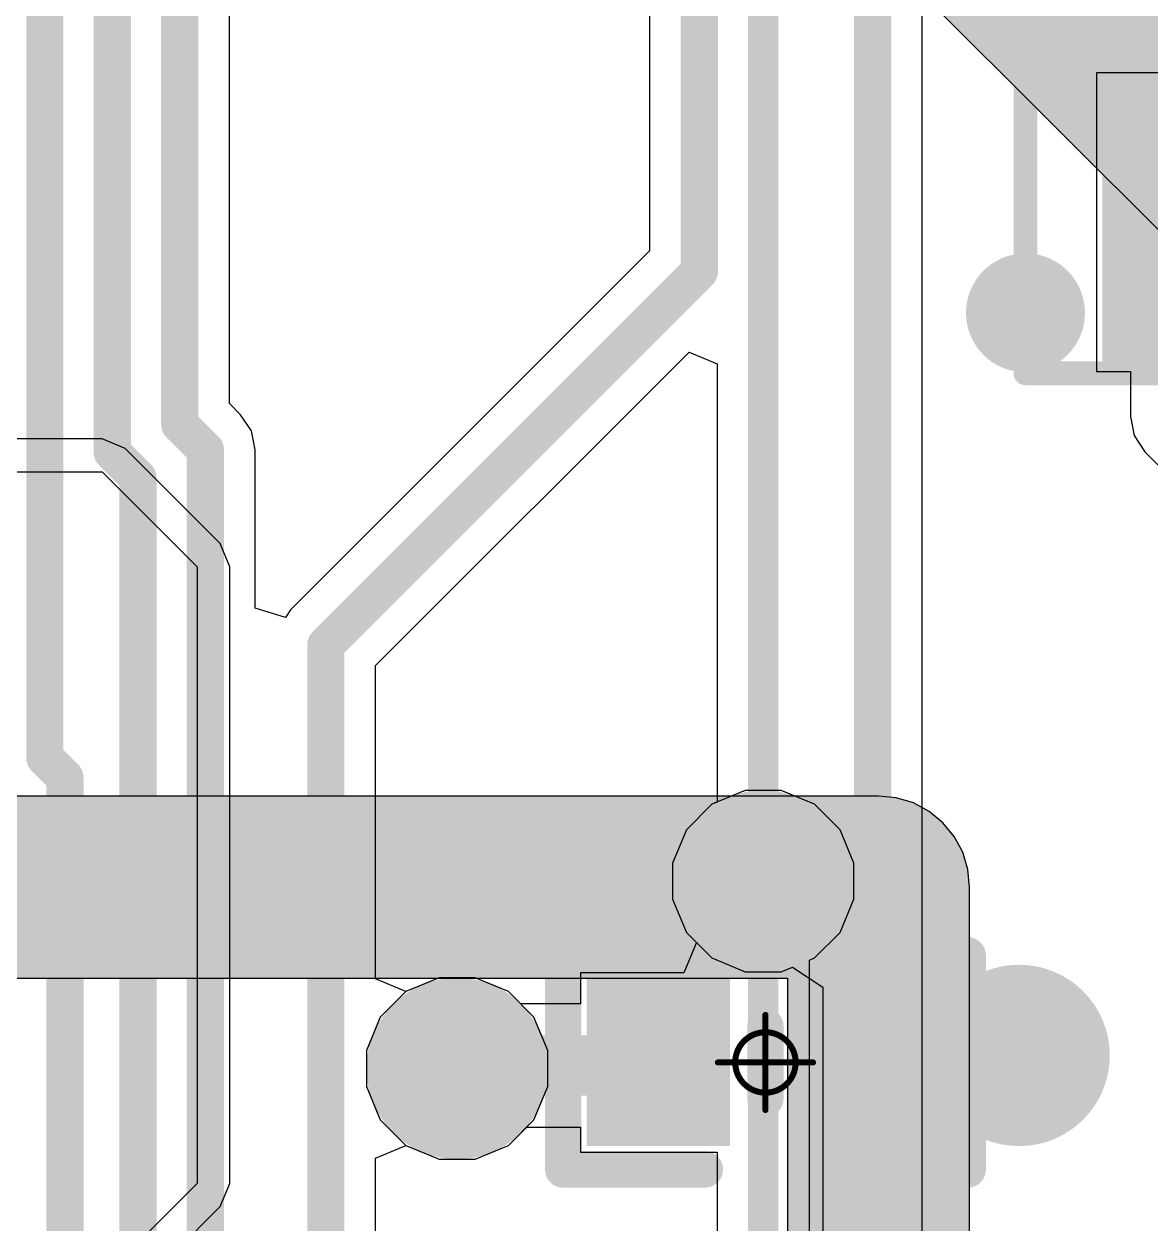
# Model space of a CAD drawing. Header units: inches. Extents: x -0.16 to 1.47, y -0.24 to 2.31.
# Drawn here: x 0.0952 to 0.2816, y 1.2151 to 1.4136 of the extents above; entities that cross this region are included whole.
import ezdxf

# ---------------------------------------------------------------- set-up
doc = ezdxf.new("R2010")
doc.units = ezdxf.units.IN
doc.header["$MEASUREMENT"] = 0
for name, color, linetype in [('Bottom Layer', 5, 'Continuous'), ('Bottom Solder', 6, 'Continuous'), ('GND', 76, 'Continuous'), ('Mechanical 13', 56, 'Continuous'), ('Mechanical 15', 56, 'Continuous'), ('POWER', 16, 'Continuous'), ('Top Layer', 1, 'Continuous'), ('Top Overlay', 2, 'Continuous'), ('Top Paste', 8, 'Continuous'), ('Top Solder', 216, 'Continuous'), ('Via Holes', 16, 'Continuous')]:
    doc.layers.add(name, color=color, linetype=linetype)

# ---------------------------------------------------------------- blocks, each defined once
blk = doc.blocks.new('SOT23_3L_14')
at = {"layer": 'Top Layer'}
for points in [[(0.00886, 0.02461), (-0.00886, 0.02461), (-0.00886, 0.06398), (0.00886, 0.06398)], [(-0.02854, -0.06469), (-0.04626, -0.06469), (-0.04626, -0.02531), (-0.02854, -0.02531)], [(0.04626, -0.06469), (0.02854, -0.06469), (0.02854, -0.02531), (0.04626, -0.02531)]]:
    blk.add_hatch(color=1, dxfattribs=at).paths.add_polyline_path(points)
at = {"layer": 'Top Paste'}
for points in [[(0.00886, 0.02461), (-0.00886, 0.02461), (-0.00886, 0.06398), (0.00886, 0.06398)], [(-0.02854, -0.06469), (-0.04626, -0.06469), (-0.04626, -0.02531), (-0.02854, -0.02531)], [(0.04626, -0.06469), (0.02854, -0.06469), (0.02854, -0.02531), (0.04626, -0.02531)]]:
    blk.add_hatch(color=8, dxfattribs=at).paths.add_polyline_path(points)
at = {"layer": 'Top Solder'}
for points in [[(0.01286, 0.02061), (-0.01286, 0.02061), (-0.01286, 0.06798), (0.01286, 0.06798)], [(-0.02454, -0.06869), (-0.05026, -0.06869), (-0.05026, -0.02131), (-0.02454, -0.02131)], [(0.05026, -0.06869), (0.02454, -0.06869), (0.02454, -0.02131), (0.05026, -0.02131)]]:
    blk.add_hatch(color=216, dxfattribs=at).paths.add_polyline_path(points)
at = {"layer": 'Mechanical 13'}
for points in [[(-0.05906, -0.02559, 0.00394, 0.00394, 0), (-0.05906, 0.02559, 0.00394, 0.00394, 0)], [(-0.05906, 0.02559, 0.00394, 0.00394, 0), (0.05906, 0.02559, 0.00394, 0.00394, 0)], [(0.05906, -0.02559, 0.00394, 0.00394, 0), (0.05906, 0.02559, 0.00394, 0.00394, 0)], [(-0.05906, -0.02559, 0.00394, 0.00394, 0), (0.05906, -0.02559, 0.00394, 0.00394, 0)]]:
    blk.add_lwpolyline(points, format="xyseb", dxfattribs=at)
for points in [[(-0.06004, 0.02559, 0.00197, 0.00197, 1), (-0.05807, 0.02559, 0.00197, 0.00197, 1)], [(-0.06004, 0.02559, 0.00197, 0.00197, 1), (-0.05807, 0.02559, 0.00197, 0.00197, 1)], [(0.05807, 0.02559, 0.00197, 0.00197, 1), (0.06004, 0.02559, 0.00197, 0.00197, 1)], [(0.05807, 0.02559, 0.00197, 0.00197, 1), (0.06004, 0.02559, 0.00197, 0.00197, 1)], [(-0.06004, -0.02559, 0.00197, 0.00197, 1), (-0.05807, -0.02559, 0.00197, 0.00197, 1)], [(-0.06004, -0.02559, 0.00197, 0.00197, 1), (-0.05807, -0.02559, 0.00197, 0.00197, 1)], [(0.05807, -0.02559, 0.00197, 0.00197, 1), (0.06004, -0.02559, 0.00197, 0.00197, 1)], [(0.05807, -0.02559, 0.00197, 0.00197, 1), (0.06004, -0.02559, 0.00197, 0.00197, 1)]]:
    blk.add_lwpolyline(points, format="xyseb", close=True, dxfattribs=at)
at = {"layer": 'Mechanical 15'}
for points in [[(-0.06299, -0.07, 0.00394, 0.00394, 0), (-0.06299, 0.07, 0.00394, 0.00394, 0)], [(-0.06299, 0.07, 0.00394, 0.00394, 0), (0.06299, 0.07, 0.00394, 0.00394, 0)], [(0.06299, -0.07, 0.00394, 0.00394, 0), (0.06299, 0.07, 0.00394, 0.00394, 0)], [(0, -0.01969, 0.00197, 0.00197, 0), (0, 0.01969, 0.00197, 0.00197, 0)], [(-0.01969, 0, 0.00197, 0.00197, 0), (0.01969, 0, 0.00197, 0.00197, 0)], [(-0.06299, -0.07, 0.00394, 0.00394, 0), (0.06299, -0.07, 0.00394, 0.00394, 0)]]:
    blk.add_lwpolyline(points, format="xyseb", dxfattribs=at)
for points in [[(-0.06398, 0.07, 0.00197, 0.00197, 1), (-0.06201, 0.07, 0.00197, 0.00197, 1)], [(-0.06398, 0.07, 0.00197, 0.00197, 1), (-0.06201, 0.07, 0.00197, 0.00197, 1)], [(0.06201, 0.07, 0.00197, 0.00197, 1), (0.06398, 0.07, 0.00197, 0.00197, 1)], [(0.06201, 0.07, 0.00197, 0.00197, 1), (0.06398, 0.07, 0.00197, 0.00197, 1)], [(-0.00049, 0.01969, 0.000984, 0.000984, 1), (0.00049, 0.01969, 0.000984, 0.000984, 1)], [(0.01378, 0, 0.00197, 0.00197, 1), (-0.01378, 0, 0.00197, 0.00197, 1)], [(-0.02018, 0, 0.000984, 0.000984, 1), (-0.01919, 0, 0.000984, 0.000984, 1)], [(-0.01427, 0, 0.000984, 0.000984, 1), (-0.01329, 0, 0.000984, 0.000984, 1)], [(0.01329, 0, 0.000984, 0.000984, 1), (0.01427, 0, 0.000984, 0.000984, 1)], [(0.01919, 0, 0.000984, 0.000984, 1), (0.02018, 0, 0.000984, 0.000984, 1)], [(-0.00049, -0.01969, 0.000984, 0.000984, 1), (0.00049, -0.01969, 0.000984, 0.000984, 1)], [(-0.06398, -0.07, 0.00197, 0.00197, 1), (-0.06201, -0.07, 0.00197, 0.00197, 1)], [(-0.06398, -0.07, 0.00197, 0.00197, 1), (-0.06201, -0.07, 0.00197, 0.00197, 1)], [(0.06201, -0.07, 0.00197, 0.00197, 1), (0.06398, -0.07, 0.00197, 0.00197, 1)], [(0.06201, -0.07, 0.00197, 0.00197, 1), (0.06398, -0.07, 0.00197, 0.00197, 1)]]:
    blk.add_lwpolyline(points, format="xyseb", close=True, dxfattribs=at)
at = {"layer": 'Top Overlay'}
for points in [[(-0.05906, 0.02756, 0.00787, 0.00787, 0), (-0.02756, 0.02756, 0.00787, 0.00787, 0)], [(-0.05906, -0.01181, 0.00787, 0.00787, 0), (-0.05906, 0.02756, 0.00787, 0.00787, 0)], [(0.02756, 0.02756, 0.00787, 0.00787, 0), (0.05906, 0.02756, 0.00787, 0.00787, 0)], [(0.05906, -0.01181, 0.00787, 0.00787, 0), (0.05906, 0.02756, 0.00787, 0.00787, 0)]]:
    blk.add_lwpolyline(points, format="xyseb", dxfattribs=at)
for points in [[(-0.06102, 0.02756, 0.00394, 0.00394, 1), (-0.05709, 0.02756, 0.00394, 0.00394, 1)], [(-0.06102, 0.02756, 0.00394, 0.00394, 1), (-0.05709, 0.02756, 0.00394, 0.00394, 1)], [(-0.02953, 0.02756, 0.00394, 0.00394, 1), (-0.02559, 0.02756, 0.00394, 0.00394, 1)], [(0.02559, 0.02756, 0.00394, 0.00394, 1), (0.02953, 0.02756, 0.00394, 0.00394, 1)], [(0.05709, 0.02756, 0.00394, 0.00394, 1), (0.06102, 0.02756, 0.00394, 0.00394, 1)], [(0.05709, 0.02756, 0.00394, 0.00394, 1), (0.06102, 0.02756, 0.00394, 0.00394, 1)], [(-0.06102, -0.01181, 0.00394, 0.00394, 1), (-0.05709, -0.01181, 0.00394, 0.00394, 1)], [(0.05709, -0.01181, 0.00394, 0.00394, 1), (0.06102, -0.01181, 0.00394, 0.00394, 1)], [(-0.05807, -0.06, 0.00984, 0.00984, 1), (-0.06791, -0.06, 0.00984, 0.00984, 1)], [(-0.07037, -0.06, 0.00492, 0.00492, 1), (-0.06545, -0.06, 0.00492, 0.00492, 1)], [(-0.06053, -0.06, 0.00492, 0.00492, 1), (-0.05561, -0.06, 0.00492, 0.00492, 1)]]:
    blk.add_lwpolyline(points, format="xyseb", close=True, dxfattribs=at)
blk = doc.blocks.new('C_0402_L_19')
at = {"layer": 'Top Layer'}
for points in [[(-0.02559, 0.00984), (-0.00984, 0.00984), (-0.00984, -0.00984), (-0.02559, -0.00984)], [(0.00984, 0.00984), (0.02559, 0.00984), (0.02559, -0.00985), (0.00984, -0.00985)]]:
    blk.add_hatch(color=1, dxfattribs=at).paths.add_polyline_path(points)
at = {"layer": 'Top Paste'}
for points in [[(-0.02559, 0.00984), (-0.00984, 0.00984), (-0.00984, -0.00984), (-0.02559, -0.00984)], [(0.00984, 0.00984), (0.02559, 0.00984), (0.02559, -0.00985), (0.00984, -0.00985)]]:
    blk.add_hatch(color=8, dxfattribs=at).paths.add_polyline_path(points)
at = {"layer": 'Top Solder'}
for points in [[(-0.02959, 0.01384), (-0.00584, 0.01384), (-0.00584, -0.01384), (-0.02959, -0.01384)], [(0.00584, 0.01384), (0.02959, 0.01384), (0.02959, -0.01385), (0.00584, -0.01385)]]:
    blk.add_hatch(color=216, dxfattribs=at).paths.add_polyline_path(points)
at = {"layer": 'Mechanical 15'}
for points in [[(0, 0.00787, 0.001, 0.001, 0), (0, -0.00787, 0.001, 0.001, 0)], [(0.00787, 0, 0.001, 0.001, 0), (-0.00787, 0, 0.001, 0.001, 0)]]:
    blk.add_lwpolyline(points, format="xyseb", dxfattribs=at)
for points in [[(-0.00025, 0.00787, 0.0005, 0.0005, 1), (0.00025, 0.00787, 0.0005, 0.0005, 1)], [(0.005, 0, 0.001, 0.001, 1), (-0.005, 0, 0.001, 0.001, 1)], [(-0.00812, 0, 0.0005, 0.0005, 1), (-0.00762, 0, 0.0005, 0.0005, 1)], [(-0.00525, 0, 0.0005, 0.0005, 1), (-0.00475, 0, 0.0005, 0.0005, 1)], [(0.00475, 0, 0.0005, 0.0005, 1), (0.00525, 0, 0.0005, 0.0005, 1)], [(0.00762, 0, 0.0005, 0.0005, 1), (0.00812, 0, 0.0005, 0.0005, 1)], [(-0.00025, -0.00787, 0.0005, 0.0005, 1), (0.00025, -0.00787, 0.0005, 0.0005, 1)]]:
    blk.add_lwpolyline(points, format="xyseb", close=True, dxfattribs=at)
at = {"layer": 'Top Overlay'}
for points in [[(-0.01, 0.01771, 0.006, 0.006, 0), (-0.03346, 0.01771, 0.006, 0.006, 0)], [(-0.03346, 0.01771, 0.006, 0.006, 0), (-0.03346, -0.01771, 0.006, 0.006, 0)], [(0.03346, 0.01771, 0.006, 0.006, 0), (0.01, 0.01771, 0.006, 0.006, 0)], [(0.03346, 0.01771, 0.006, 0.006, 0), (0.03346, -0.01772, 0.006, 0.006, 0)], [(0, 0.006, 0.006, 0.006, 0), (0, -0.006, 0.006, 0.006, 0)], [(-0.01, -0.01771, 0.006, 0.006, 0), (-0.03346, -0.01771, 0.006, 0.006, 0)], [(-0.03345, -0.01772, 0.006, 0.006, 0), (-0.03346, -0.01771, 0.006, 0.006, 0)], [(0.03346, -0.01771, 0.006, 0.006, 0), (0.01, -0.01771, 0.006, 0.006, 0)]]:
    blk.add_lwpolyline(points, format="xyseb", dxfattribs=at)
for points in [[(-0.03496, 0.01771, 0.003, 0.003, 1), (-0.03196, 0.01771, 0.003, 0.003, 1)], [(-0.03496, 0.01771, 0.003, 0.003, 1), (-0.03196, 0.01771, 0.003, 0.003, 1)], [(-0.0115, 0.01771, 0.003, 0.003, 1), (-0.0085, 0.01771, 0.003, 0.003, 1)], [(0.0085, 0.01771, 0.003, 0.003, 1), (0.0115, 0.01771, 0.003, 0.003, 1)], [(0.03196, 0.01771, 0.003, 0.003, 1), (0.03496, 0.01771, 0.003, 0.003, 1)], [(0.03196, 0.01771, 0.003, 0.003, 1), (0.03496, 0.01771, 0.003, 0.003, 1)], [(-0.0015, 0.006, 0.003, 0.003, 1), (0.0015, 0.006, 0.003, 0.003, 1)], [(-0.0015, -0.006, 0.003, 0.003, 1), (0.0015, -0.006, 0.003, 0.003, 1)], [(-0.03496, -0.01771, 0.003, 0.003, 1), (-0.03196, -0.01771, 0.003, 0.003, 1)], [(-0.03496, -0.01771, 0.003, 0.003, 1), (-0.03196, -0.01771, 0.003, 0.003, 1)], [(-0.03496, -0.01771, 0.003, 0.003, 1), (-0.03196, -0.01771, 0.003, 0.003, 1)], [(-0.03495, -0.01772, 0.003, 0.003, 1), (-0.03195, -0.01772, 0.003, 0.003, 1)], [(-0.0115, -0.01771, 0.003, 0.003, 1), (-0.0085, -0.01771, 0.003, 0.003, 1)], [(0.0085, -0.01771, 0.003, 0.003, 1), (0.0115, -0.01771, 0.003, 0.003, 1)], [(0.03196, -0.01771, 0.003, 0.003, 1), (0.03496, -0.01771, 0.003, 0.003, 1)], [(0.03196, -0.01772, 0.003, 0.003, 1), (0.03496, -0.01772, 0.003, 0.003, 1)]]:
    blk.add_lwpolyline(points, format="xyseb", close=True, dxfattribs=at)

msp = doc.modelspace()

# ---------------------------------------------------------------- hatches: boundary and pattern name
at = {"layer": 'Bottom Layer'}
h = msp.add_hatch(color=5, dxfattribs=at)
edge = h.paths.add_edge_path()
edge.add_arc((0.21743, 1.27178), 0.01, 0, 360)
h = msp.add_hatch(color=5, dxfattribs=at)
edge = h.paths.add_edge_path()
edge.add_arc((0.25975, 1.24294), 0.01, 0, 360)
h = msp.add_hatch(color=5, dxfattribs=at)
edge = h.paths.add_edge_path()
edge.add_arc((0.16679, 1.24078), 0.01, 0, 360)
at = {"layer": 'Bottom Solder'}
h = msp.add_hatch(color=6, dxfattribs=at)
edge = h.paths.add_edge_path()
edge.add_arc((0.21743, 1.27178), 0.014, 0, 360)
h = msp.add_hatch(color=6, dxfattribs=at)
edge = h.paths.add_edge_path()
edge.add_arc((0.25975, 1.24294), 0.014, 0, 360)
h = msp.add_hatch(color=6, dxfattribs=at)
edge = h.paths.add_edge_path()
edge.add_arc((0.16679, 1.24078), 0.014, 0, 360)
at = {"layer": 'GND'}
h = msp.add_hatch(color=76, dxfattribs=at)
edge = h.paths.add_edge_path()
edge.add_arc((0.21743, 1.27178), 0.015, 0, 360)
h = msp.add_hatch(color=76, dxfattribs=at)
edge = h.paths.add_edge_path()
edge.add_arc((0.16679, 1.24078), 0.015, 0, 360)
at = {"layer": 'POWER'}
h = msp.add_hatch(color=16, dxfattribs=at)
edge = h.paths.add_edge_path()
edge.add_arc((0.21743, 1.27178), 0.015, 0, 360)
h = msp.add_hatch(color=16, dxfattribs=at)
edge = h.paths.add_edge_path()
edge.add_arc((0.25975, 1.24294), 0.015, 0, 360)
at = {"layer": 'Top Layer'}
h = msp.add_hatch(color=1, dxfattribs=at)
edge = h.paths.add_edge_path()
edge.add_arc((0.21743, 1.27178), 0.01, 0, 360)
h = msp.add_hatch(color=1, dxfattribs=at)
edge = h.paths.add_edge_path()
edge.add_arc((0.25975, 1.24294), 0.01, 0, 360)
h = msp.add_hatch(color=1, dxfattribs=at)
edge = h.paths.add_edge_path()
edge.add_arc((0.16679, 1.24078), 0.01, 0, 360)
at = {"layer": 'Top Solder'}
h = msp.add_hatch(color=216, dxfattribs=at)
edge = h.paths.add_edge_path()
edge.add_arc((0.21743, 1.27178), 0.014, 0, 360)
h = msp.add_hatch(color=216, dxfattribs=at)
edge = h.paths.add_edge_path()
edge.add_arc((0.25975, 1.24294), 0.014, 0, 360)
h = msp.add_hatch(color=216, dxfattribs=at)
edge = h.paths.add_edge_path()
edge.add_arc((0.16679, 1.24078), 0.014, 0, 360)
at = {"layer": 'Via Holes'}
h = msp.add_hatch(color=7, dxfattribs=at)
edge = h.paths.add_edge_path()
edge.add_arc((0.21743, 1.27178), 0.005, 0, 360)
h = msp.add_hatch(color=7, dxfattribs=at)
edge = h.paths.add_edge_path()
edge.add_arc((0.25975, 1.24294), 0.005, 0, 360)
h = msp.add_hatch(color=7, dxfattribs=at)
edge = h.paths.add_edge_path()
edge.add_arc((0.16679, 1.24078), 0.005, 0, 360)

# ---------------------------------------------------------------- linework, layer by layer
at = {"layer": 'Bottom Layer'}
for p, q in [((0.12916, 1.35076), (0.12916, 1.57394)), ((0.19861, 1.54781), (0.19861, 1.37601)), ((0.24374, 1.19551), (0.24374, 1.54209)), ((0.19861, 1.37601), (0.13925, 1.31666)), ((0.15332, 1.30742), (0.20516, 1.35926)), ((0.20516, 1.35926), (0.20978, 1.35735)), ((0.20978, 1.35735), (0.20978, 1.28485)), ((0.13099, 1.34893), (0.12916, 1.35076)), ((0.13277, 1.34626), (0.13099, 1.34893)), ((0.13099, 1.34893), (0.13099, 1.34893)), ((0.1334, 1.34311), (0.13277, 1.34626)), ((0.1334, 1.3169), (0.1334, 1.34311)), ((0.1334, 1.34311), (0.1334, 1.34311)), ((0.1384, 1.31538), (0.1334, 1.3169)), ((0.13925, 1.31666), (0.1384, 1.31538)), ((0.15332, 1.25559), (0.15332, 1.30742)), ((0.20893, 1.2845), (0.20471, 1.28028)), ((0.20978, 1.28485), (0.20893, 1.2845)), ((0.20471, 1.28028), (0.20243, 1.27476)), ((0.20243, 1.27476), (0.20243, 1.2688)), ((0.20243, 1.2688), (0.20471, 1.26328)), ((0.20471, 1.26328), (0.20893, 1.25906)), ((0.20893, 1.25906), (0.21444, 1.25678)), ((0.21444, 1.25678), (0.22041, 1.25678)), ((0.22041, 1.25678), (0.22227, 1.25755)), ((0.22227, 1.25755), (0.22727, 1.25421)), ((0.15829, 1.2535), (0.15332, 1.25559)), ((0.16381, 1.25578), (0.15829, 1.2535)), ((0.16977, 1.25578), (0.16381, 1.25578)), ((0.17529, 1.2535), (0.16977, 1.25578)), ((0.17951, 1.24928), (0.17529, 1.2535)), ((0.22727, 1.25421), (0.22727, 1.19892)), ((0.18179, 1.24376), (0.17951, 1.24928)), ((0.18179, 1.2378), (0.18179, 1.24376)), ((0.17951, 1.23228), (0.18179, 1.2378)), ((0.17529, 1.22806), (0.17951, 1.23228)), ((0.15332, 1.22597), (0.15829, 1.22806)), ((0.15829, 1.22806), (0.16381, 1.22578)), ((0.16977, 1.22578), (0.17529, 1.22806)), ((0.15332, 1.20759), (0.15332, 1.22597)), ((0.16381, 1.22578), (0.16977, 1.22578))]:
    msp.add_line(p, q, dxfattribs=at)
for points in [[(0.0986, 1.29221, 0.00616, 0.00616, 0), (0.0986, 1.5866, 0.00616, 0.00616, 0)], [(0.10976, 1.34272, 0.00616, 0.00616, 0), (0.10976, 1.58198, 0.00616, 0.00616, 0)], [(0.12092, 1.34735, 0.00616, 0.00616, 0), (0.12092, 1.57735, 0.00616, 0.00616, 0)], [(0.20685, 1.3726, 0.00616, 0.00616, 0), (0.20685, 1.54781, 0.00616, 0.00616, 0)], [(0.23551, 1.19551, 0.00616, 0.00616, 0), (0.23551, 1.54551, 0.00616, 0.00616, 0)], [(0.21743, 1.27178, 0.005, 0.005, 0), (0.21743, 1.54343, 0.005, 0.005, 0)], [(0.14508, 1.31084, 0.00616, 0.00616, 0), (0.20685, 1.3726, 0.00616, 0.00616, 0)], [(0.12092, 1.34735, 0.00616, 0.00616, 0), (0.12516, 1.34311, 0.00616, 0.00616, 0)], [(0.12516, 1.10386, 0.00616, 0.00616, 0), (0.12516, 1.34311, 0.00616, 0.00616, 0)], [(0.10976, 1.34272, 0.00616, 0.00616, 0), (0.114, 1.33848, 0.00616, 0.00616, 0)], [(0.114, 1.09923, 0.00616, 0.00616, 0), (0.114, 1.33848, 0.00616, 0.00616, 0)], [(0.14508, 1.12488, 0.00616, 0.00616, 0), (0.14508, 1.31084, 0.00616, 0.00616, 0)], [(0.0986, 1.29221, 0.00616, 0.00616, 0), (0.10192, 1.28889, 0.00616, 0.00616, 0)], [(0.10192, 0.99451, 0.00616, 0.00616, 0), (0.10192, 1.28889, 0.00616, 0.00616, 0)]]:
    msp.add_lwpolyline(points, format="xyseb", dxfattribs=at)
for points in [[(0.20531, 1.3726, 0.00308, 0.00308, 1), (0.20839, 1.3726, 0.00308, 0.00308, 1)], [(0.20531, 1.3726, 0.00308, 0.00308, 1), (0.20839, 1.3726, 0.00308, 0.00308, 1)], [(0.11938, 1.34735, 0.00308, 0.00308, 1), (0.12246, 1.34735, 0.00308, 0.00308, 1)], [(0.11938, 1.34735, 0.00308, 0.00308, 1), (0.12246, 1.34735, 0.00308, 0.00308, 1)], [(0.12362, 1.34311, 0.00308, 0.00308, 1), (0.1267, 1.34311, 0.00308, 0.00308, 1)], [(0.12362, 1.34311, 0.00308, 0.00308, 1), (0.1267, 1.34311, 0.00308, 0.00308, 1)], [(0.10822, 1.34272, 0.00308, 0.00308, 1), (0.1113, 1.34272, 0.00308, 0.00308, 1)], [(0.10822, 1.34272, 0.00308, 0.00308, 1), (0.1113, 1.34272, 0.00308, 0.00308, 1)], [(0.11246, 1.33848, 0.00308, 0.00308, 1), (0.11554, 1.33848, 0.00308, 0.00308, 1)], [(0.11246, 1.33848, 0.00308, 0.00308, 1), (0.11554, 1.33848, 0.00308, 0.00308, 1)], [(0.14354, 1.31084, 0.00308, 0.00308, 1), (0.14662, 1.31084, 0.00308, 0.00308, 1)], [(0.14354, 1.31084, 0.00308, 0.00308, 1), (0.14662, 1.31084, 0.00308, 0.00308, 1)], [(0.09706, 1.29221, 0.00308, 0.00308, 1), (0.10014, 1.29221, 0.00308, 0.00308, 1)], [(0.09706, 1.29221, 0.00308, 0.00308, 1), (0.10014, 1.29221, 0.00308, 0.00308, 1)], [(0.10038, 1.28889, 0.00308, 0.00308, 1), (0.10346, 1.28889, 0.00308, 0.00308, 1)], [(0.10038, 1.28889, 0.00308, 0.00308, 1), (0.10346, 1.28889, 0.00308, 0.00308, 1)], [(0.21618, 1.27178, 0.0025, 0.0025, 1), (0.21868, 1.27178, 0.0025, 0.0025, 1)]]:
    msp.add_lwpolyline(points, format="xyseb", close=True, dxfattribs=at)
at = {"layer": 'POWER'}
for p, q in [((0.23655, 1.42571), (0.33372, 1.32854)), ((0.23649, 1.28585), (-0.11721, 1.28585)), ((0.23943, 1.28556), (0.23649, 1.28585)), ((0.24226, 1.2847), (0.23943, 1.28556)), ((0.24486, 1.28331), (0.24226, 1.2847)), ((0.24715, 1.28144), (0.24486, 1.28331)), ((0.24902, 1.27915), (0.24715, 1.28144)), ((0.25042, 1.27655), (0.24902, 1.27915)), ((0.25127, 1.27372), (0.25042, 1.27655)), ((0.25156, 1.27078), (0.25127, 1.27372)), ((0.25156, 1.1052), (0.25156, 1.27078)), ((-0.11721, 1.25571), (0.22142, 1.25571)), ((0.22142, 1.25571), (0.22142, 1.10472))]:
    msp.add_line(p, q, dxfattribs=at)
for points in [[(0.24279, 1.44078, 0.03, 0.03, 0), (0.34879, 1.33478, 0.03, 0.03, 0)], [(-0.14321, 1.27078, 0.03, 0.03, 0), (0.23649, 1.27078, 0.03, 0.03, 0)], [(0.23649, 1.09848, 0.03, 0.03, 0), (0.23649, 1.27078, 0.03, 0.03, 0)]]:
    msp.add_lwpolyline(points, format="xyseb", dxfattribs=at)
msp.add_lwpolyline([(0.22899, 1.27078, 0.015, 0.015, 1), (0.24399, 1.27078, 0.015, 0.015, 1)], format="xyseb", close=True, dxfattribs=at)
msp.add_lwpolyline([(0.22899, 1.27078, 0.015, 0.015, 1), (0.24399, 1.27078, 0.015, 0.015, 1)], format="xyseb", close=True, dxfattribs=at)
at = {"layer": 'Top Layer'}
for p, q in [((0.30025, 1.40546), (0.27253, 1.40546)), ((0.27253, 1.40546), (0.27253, 1.35609)), ((0.27253, 1.35609), (0.27815, 1.35609)), ((0.27815, 1.35609), (0.27815, 1.34861)), ((0.27815, 1.34861), (0.27815, 1.34861)), ((0.27815, 1.34861), (0.27878, 1.34546)), ((0.10807, 1.34491), (-0.02049, 1.34491)), ((0.11189, 1.34333), (0.10807, 1.34491)), ((0.10807, 1.34491), (0.10807, 1.34491)), ((0.27878, 1.34546), (0.28056, 1.34279)), ((0.12762, 1.32761), (0.11189, 1.34333)), ((0.28056, 1.34279), (0.31039, 1.31295)), ((-0.02049, 1.3395), (0.10807, 1.3395)), ((0.10807, 1.3395), (0.12379, 1.32378)), ((0.1292, 1.32378), (0.12762, 1.32761)), ((0.12762, 1.32761), (0.12762, 1.32761)), ((0.12379, 1.32378), (0.12379, 1.22178)), ((0.1292, 1.22178), (0.1292, 1.32378)), ((0.1292, 1.32378), (0.1292, 1.32378)), ((0.21444, 1.28678), (0.20893, 1.2845)), ((0.22041, 1.28678), (0.21444, 1.28678)), ((0.22592, 1.2845), (0.22041, 1.28678)), ((0.20893, 1.2845), (0.20471, 1.28028)), ((0.23014, 1.28028), (0.22592, 1.2845)), ((0.20471, 1.28028), (0.20243, 1.27476)), ((0.23243, 1.27476), (0.23014, 1.28028)), ((0.20243, 1.27476), (0.20243, 1.2688)), ((0.23243, 1.2688), (0.23243, 1.27476)), ((0.20243, 1.2688), (0.20471, 1.26328)), ((0.23014, 1.26328), (0.23243, 1.2688)), ((0.20471, 1.26328), (0.20637, 1.26163)), ((0.22592, 1.25906), (0.23014, 1.26328)), ((0.20637, 1.26163), (0.2043, 1.25663)), ((0.22507, 1.25871), (0.22592, 1.25906)), ((0.22507, 1.20518), (0.22507, 1.25871)), ((0.2043, 1.25663), (0.1872, 1.25663)), ((0.1872, 1.25663), (0.1872, 1.25148)), ((0.16381, 1.25578), (0.15829, 1.2535)), ((0.16977, 1.25578), (0.16381, 1.25578)), ((0.17529, 1.2535), (0.16977, 1.25578)), ((0.15829, 1.2535), (0.15407, 1.24928)), ((0.17731, 1.25148), (0.17529, 1.2535)), ((0.1872, 1.25148), (0.17731, 1.25148)), ((0.15407, 1.24928), (0.15179, 1.24376)), ((0.15179, 1.24376), (0.15179, 1.2378)), ((0.15179, 1.2378), (0.15407, 1.23228)), ((0.15407, 1.23228), (0.15829, 1.22806)), ((0.17529, 1.22806), (0.17831, 1.23109)), ((0.17831, 1.23109), (0.1872, 1.23109)), ((0.1872, 1.23109), (0.1872, 1.22694)), ((0.15829, 1.22806), (0.16381, 1.22578)), ((0.16977, 1.22578), (0.17529, 1.22806)), ((0.1872, 1.22694), (0.20978, 1.22694)), ((0.20978, 1.22694), (0.20978, 1.20519)), ((0.16381, 1.22578), (0.16977, 1.22578)), ((0.12379, 1.22178), (0.11131, 1.2093)), ((0.12762, 1.21795), (0.1292, 1.22178)), ((0.1292, 1.22178), (0.1292, 1.22178)), ((0.11557, 1.20591), (0.12762, 1.21795))]:
    msp.add_line(p, q, dxfattribs=at)
for points in [[(0.21743, 1.13168, 0.005, 0.005, 0), (0.21743, 1.27178, 0.005, 0.005, 0)], [(0.23551, 1.24178, 0.015, 0.015, 0), (0.25859, 1.24178, 0.015, 0.015, 0)], [(0.25859, 1.24178, 0.015, 0.015, 0), (0.25975, 1.24294, 0.015, 0.015, 0)], [(0.19957, 1.24128, 0.01, 0.01, 0), (0.20008, 1.24178, 0.01, 0.01, 0)], [(0.16679, 1.24078, 0.01, 0.01, 0), (0.16729, 1.24128, 0.01, 0.01, 0)], [(0.16729, 1.24128, 0.01, 0.01, 0), (0.19957, 1.24128, 0.01, 0.01, 0)]]:
    msp.add_lwpolyline(points, format="xyseb", dxfattribs=at)
for points in [[(0.21618, 1.27178, 0.0025, 0.0025, 1), (0.21868, 1.27178, 0.0025, 0.0025, 1)], [(0.23176, 1.24178, 0.0075, 0.0075, 1), (0.23926, 1.24178, 0.0075, 0.0075, 1)], [(0.25484, 1.24178, 0.0075, 0.0075, 1), (0.26234, 1.24178, 0.0075, 0.0075, 1)], [(0.25484, 1.24178, 0.0075, 0.0075, 1), (0.26234, 1.24178, 0.0075, 0.0075, 1)], [(0.256, 1.24294, 0.0075, 0.0075, 1), (0.2635, 1.24294, 0.0075, 0.0075, 1)], [(0.19758, 1.24178, 0.005, 0.005, 1), (0.20258, 1.24178, 0.005, 0.005, 1)], [(0.16429, 1.24078, 0.005, 0.005, 1), (0.16929, 1.24078, 0.005, 0.005, 1)], [(0.16479, 1.24128, 0.005, 0.005, 1), (0.16979, 1.24128, 0.005, 0.005, 1)], [(0.16479, 1.24128, 0.005, 0.005, 1), (0.16979, 1.24128, 0.005, 0.005, 1)], [(0.19707, 1.24128, 0.005, 0.005, 1), (0.20207, 1.24128, 0.005, 0.005, 1)], [(0.19707, 1.24128, 0.005, 0.005, 1), (0.20207, 1.24128, 0.005, 0.005, 1)]]:
    msp.add_lwpolyline(points, format="xyseb", close=True, dxfattribs=at)

# ---------------------------------------------------------------- block references
msp.add_blockref('SOT23_3L_14', (0.32379, 1.42578))
at = {"rotation": 180}
msp.add_blockref('C_0402_L_19', (0.21779, 1.24178), dxfattribs=at)

doc.saveas('drawing.dxf')
